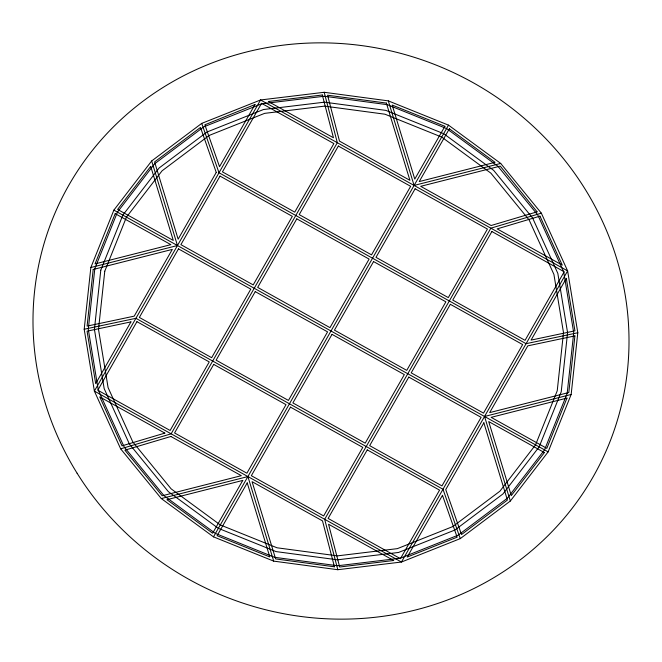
<?xml version="1.0" encoding="UTF-8"?>
<svg xmlns="http://www.w3.org/2000/svg" width="662" height="662" viewBox="0 0 662 662"><rect width="100%" height="100%" fill="white"/><g stroke="black" fill="none" stroke-linecap="round" stroke-linejoin="round"><path stroke-width="0.99" d="M84.198 329.246L90.843 267.522L113.864 210.127L151.672 160.965L201.711 123.389L260.555 99.97L324.198 92.283L388.304 100.872L448.513 125.143L500.704 163.44L541.334 213.156L567.632 270.907L577.802 332.754L571.157 394.478L548.136 451.873L510.328 501.035L460.289 538.611L401.445 562.03L337.802 569.717L273.696 561.128L213.487 536.857L161.296 498.56L120.666 448.844L94.368 391.093L84.198 329.246L135.917 318.314L442.994 489.251L460.289 538.611M213.487 536.857L448.513 125.143M541.334 213.156L490.865 228.175L324.678 519.298L337.802 569.717M120.666 448.844L171.135 433.825L337.322 142.702L324.198 92.283M90.843 267.522L177.457 245.528L151.672 160.965M500.704 163.44L414.089 185.434L388.304 100.872M161.296 498.56L247.911 476.566L273.696 561.128M571.157 394.478L484.543 416.472L510.328 501.035M577.802 332.754L526.083 343.686L219.006 172.749L201.711 123.389M113.864 210.127L548.136 451.873M93.193 269.484L87.094 326.109L134.212 316.146L172.319 249.392L93.193 269.484M94.823 268.573L88.286 329.279L98.29 390.1L124.15 446.891L164.102 495.78L215.431 533.448L274.639 557.313L337.686 565.762L400.278 558.207L458.145 535.169L507.357 498.221L544.545 449.87L567.177 393.427L573.714 332.721L563.71 271.9L537.85 215.109L497.898 166.22L446.569 128.552L387.361 104.687L324.314 96.238L261.722 103.793L203.855 126.831L154.643 163.779L117.455 212.13L94.823 268.573M100.79 270.154L94.418 329.32L104.166 388.602L129.371 443.962L168.322 491.618L218.352 528.334L276.062 551.595L337.521 559.829L398.532 552.464L454.935 530.014L502.897 493.993L539.149 446.867L561.211 391.846L567.582 332.68L557.834 273.398L532.629 218.038L493.678 170.382L443.648 133.666L385.938 110.405L324.479 102.171L263.468 109.536L207.065 131.986L159.103 168.007L122.851 215.133L100.79 270.154M104.77 271.205L98.506 329.353L108.088 387.609L132.855 442.009L171.127 488.846L220.297 524.925L277.014 547.788L337.405 555.873L397.365 548.641L452.8 526.571L499.926 491.179L535.55 444.864L557.23 390.795L563.494 332.647L553.912 274.391L529.145 219.991L490.873 173.154L441.703 137.075L384.986 114.212L324.595 106.127L264.635 113.359L209.2 135.429L162.074 170.821L126.45 217.136L104.77 271.205M574.906 335.891L568.807 392.516L489.681 412.608L527.788 345.854L574.906 335.891M115.196 213.652L95.047 263.906L170.87 244.65L115.196 213.652M566.953 398.094L546.804 448.348L491.13 417.35L566.953 398.094M130.935 321.889L95.692 383.629L87.061 331.166L130.935 321.889M216.251 172.434L178.144 239.189L154.585 161.933L200.487 127.46L216.251 172.434M255.002 104.546L219.527 166.683L204.856 124.82L255.002 104.546M260.555 99.97L94.368 391.093L401.445 562.03L567.632 270.907L260.555 99.97M136.935 321.666L97.802 390.216L170.117 430.474L209.25 361.915L136.935 321.666M178.483 248.879L139.351 317.437L211.658 357.695L250.799 289.137L178.483 248.879M220.032 176.1L180.892 244.659L253.207 284.908L292.339 216.358L220.032 176.1M261.573 103.322L222.44 171.872L294.755 212.13L333.888 143.571L261.573 103.322M213.71 364.398L174.569 432.956L246.885 473.206L286.017 404.656L213.71 364.398M255.251 291.619L216.118 360.178L288.433 400.427L327.566 331.869L255.251 291.619M296.799 218.841L257.667 287.391L329.974 327.649L369.115 259.09L296.799 218.841M338.348 146.054L299.207 214.612L371.523 254.862L410.655 186.312L338.348 146.054M242.764 480.422L212.634 533.208L166.94 499.678L242.764 480.422M444.905 126.31L414.776 179.096L392.202 105.068L444.905 126.31M247.224 482.904L217.095 535.69L269.798 556.932L247.224 482.904M290.477 407.138L251.345 475.688L323.652 515.946L362.793 447.388L290.477 407.138M332.026 334.351L292.885 402.91L365.201 443.159L404.333 374.609L332.026 334.351M373.567 261.573L334.434 330.131L406.749 370.381L445.882 301.822L373.567 261.573M415.115 188.794L375.983 257.344L448.29 297.602L487.431 229.044L415.115 188.794M449.366 128.792L419.236 181.578L495.06 162.322L449.366 128.792M367.245 449.87L328.112 518.429L400.427 558.678L439.56 490.128L367.245 449.87M408.793 377.092L369.661 445.642L441.968 485.9L481.108 417.341L408.793 377.092M450.342 304.305L411.201 372.863L483.517 413.121L522.649 344.563L450.342 304.305M491.883 231.526L452.75 300.085L525.065 340.334L564.198 271.784L491.883 231.526M442.473 495.317L407.229 557.048L457.144 537.18L442.473 495.317M483.856 422.811L445.749 489.566L461.513 534.54L507.415 500.067L483.856 422.811M566.308 278.371L531.065 340.111L574.939 330.834L566.308 278.371M150.713 166.394L117.613 209.432L173.287 240.422L150.713 166.394M544.387 452.568L511.287 495.606L488.713 421.578L544.387 452.568M537.081 211.84L491.096 225.519L420.676 186.32L500.232 166.121L537.081 211.84M539.969 216.151L497.154 228.887L562.278 265.139L539.969 216.151M164.846 433.113L122.031 445.849L99.722 396.861L164.846 433.113M170.904 436.481L124.919 450.16L162.19 495.772L241.324 475.68L170.904 436.481M322.311 94.997L268.325 101.509L333.449 137.762L322.311 94.997M393.675 560.491L339.689 567.003L328.551 524.238L393.675 560.491M386.36 103.073L327.549 95.196L339.507 141.13L409.919 180.329L386.36 103.073M334.451 566.804L275.64 558.927L252.081 481.671L322.493 520.87L334.451 566.804M77.115 473.239A300.143 285.934 23 0 0 593.094 476.897A300.143 285.934 23 0 0 322.791 42.864A300.143 285.934 23 0 0 77.115 473.239"/></g></svg>
